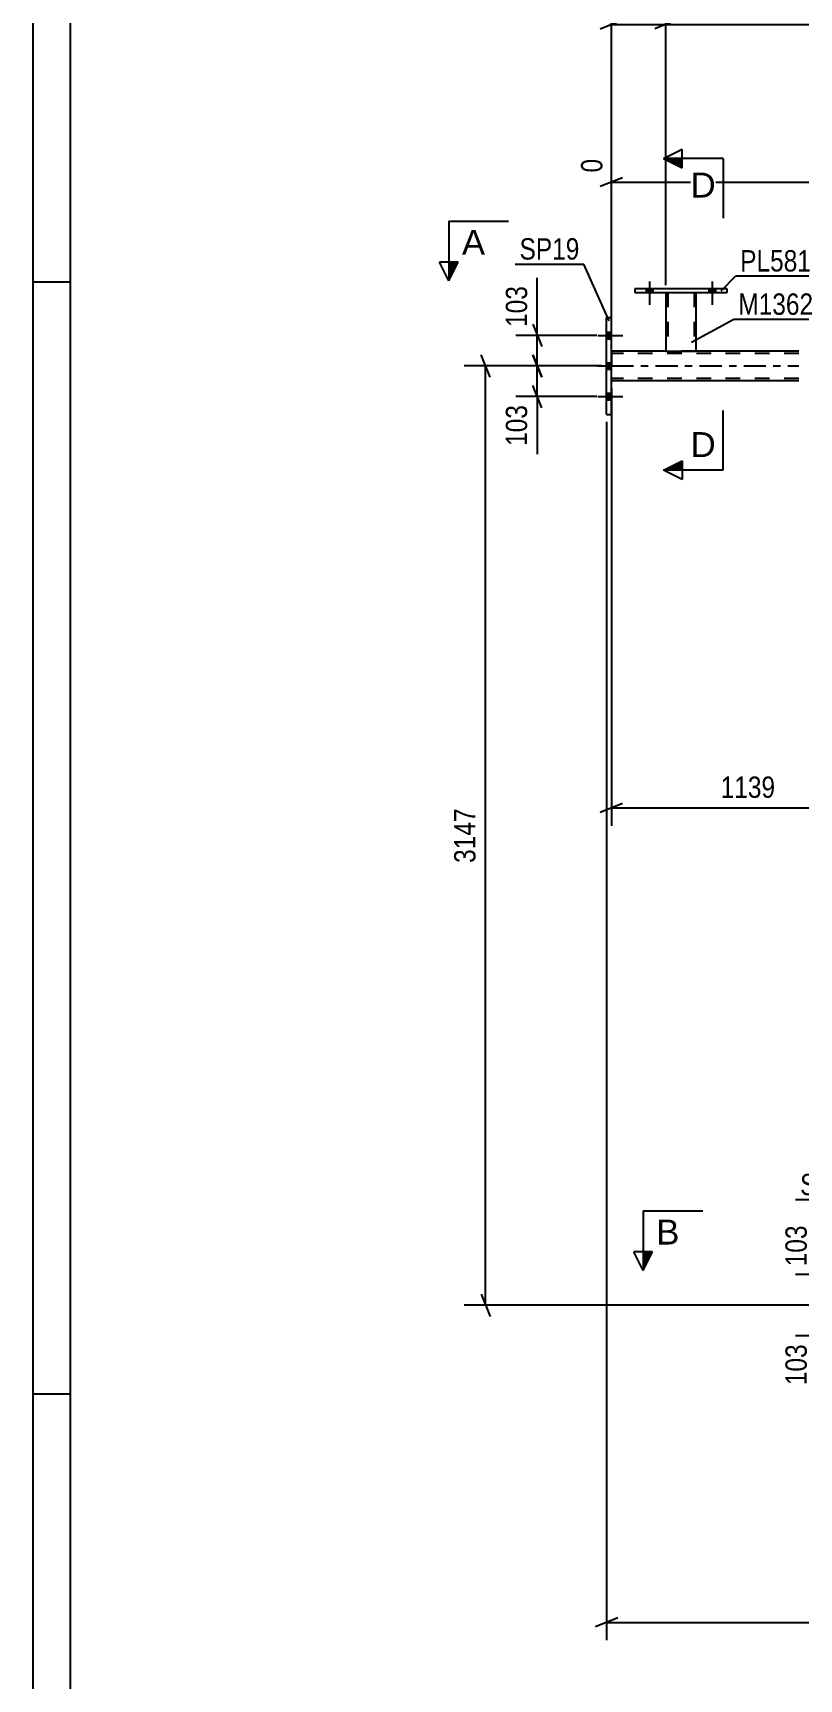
# Model space of a CAD drawing. Header units: millimetres. Extents: x -78 to 763, y -436 to 158.
# Drawn here: x -77.6 to 25.2, y -176 to 44.6 of the extents above; entities that cross this region are included whole.
import ezdxf

# ---------------------------------------------------------------- set-up
doc = ezdxf.new("R2010")
doc.units = ezdxf.units.MM
doc.linetypes.add('DXK_LINE_DOT2', pattern=[3.9198, 1.9599, -1.9599])
doc.linetypes.add('DXK_LINE_DOT3', pattern=[5.9187, 2.979, -0.9799, 0.9799, -0.9799])
doc.styles.add('Arial', font='ARIAL.TTF', dxfattribs={"height": 0.2})
doc.styles.add('Arial Narrow', font='ARIALN.TTF', dxfattribs={"height": 0.2})

# ---------------------------------------------------------------- blocks, each defined once
blk = doc.blocks.new('Unknown-814184979-1135')
at = {"color": 5, "linetype": 'Continuous'}
for p, q in [((-77.57, 158.21), (-77.57, -435.79)), ((-72.57, 153.21), (-72.57, -430.79)), ((-72.57, 11.21), (-77.57, 11.21)), ((-72.57, -137.79), (-77.57, -137.79))]:
    blk.add_line(p, q, dxfattribs=at)
blk = doc.blocks.new('Bolt-814184979-3464 - 3452')
at = {"linetype": 'Continuous'}
for points in [[(4.69, 9.84), (5.57, 9.84), (5.57, 10.32), (4.69, 10.32)], [(13.09, 9.84), (13.97, 9.84), (13.97, 10.32), (13.09, 10.32)]]:
    blk.add_hatch(color=1, dxfattribs=at).paths.add_polyline_path(points)
at = {"color": 1, "linetype": 'Continuous'}
for p, q in [((5.13, 11.32), (5.13, 8.2)), ((13.53, 11.32), (13.53, 8.2)), ((4.69, 10.32), (4.69, 9.84)), ((5.57, 10.32), (5.57, 9.84)), ((13.09, 10.32), (13.09, 9.84)), ((13.97, 10.32), (13.97, 9.84))]:
    blk.add_line(p, q, dxfattribs=at)
blk = doc.blocks.new('Bolt-814184979-3465 - 3452')
at = {"linetype": 'Continuous'}
for points in [[(4.69, 9.84), (5.57, 9.84), (5.57, 10.32), (4.69, 10.32)], [(13.09, 9.84), (13.97, 9.84), (13.97, 10.32), (13.09, 10.32)]]:
    blk.add_hatch(color=1, dxfattribs=at).paths.add_polyline_path(points)
at = {"color": 1, "linetype": 'Continuous'}
for p, q in [((5.13, 11.32), (5.13, 8.2)), ((13.53, 11.32), (13.53, 8.2)), ((4.69, 10.32), (4.69, 9.84)), ((5.57, 10.32), (5.57, 9.84)), ((13.09, 10.32), (13.09, 9.84)), ((13.97, 10.32), (13.97, 9.84))]:
    blk.add_line(p, q, dxfattribs=at)
blk = doc.blocks.new('Part-814184979-3542 - 3452')
at = {"color": 2, "linetype": 'Continuous'}
for p, q in [((3.13, 10.32), (3.13, 9.84)), ((15.53, 10.32), (3.13, 10.32)), ((3.13, 9.84), (15.53, 9.84)), ((15.53, 9.84), (15.53, 10.32))]:
    blk.add_line(p, q, dxfattribs=at)
blk = doc.blocks.new('Part-814184979-3547 - 3452')
at = {"color": 2, "linetype": 'Continuous'}
for p, q in [((7.33, 9.84), (7.33, 2)), ((11.33, 9.84), (11.33, 2)), ((7.33, 2), (11.33, 2))]:
    blk.add_line(p, q, dxfattribs=at)
at = {"color": 7, "linetype": 'DXK_LINE_DOT2'}
for p, q in [((7.33, 9.84), (11.33, 9.84)), ((7.33, 9.84), (7.33, 9.84)), ((7.33, 9.84), (7.33, 9.84)), ((7.57, 9.84), (7.57, 2)), ((11.09, 9.84), (11.09, 2)), ((11.33, 9.84), (11.33, 9.84)), ((11.33, 9.84), (11.33, 9.84)), ((11.03, 2), (11.07, 2)), ((11.03, 2), (11.07, 2)), ((11.07, 2), (11.09, 2)), ((11.07, 2), (11.09, 2))]:
    blk.add_line(p, q, dxfattribs=at)
blk = doc.blocks.new('Bolt-814184979-3637 - 3452')
at = {"linetype": 'Continuous'}
for points in [[(0, 3.66), (0, 4.54), (-0.64, 4.54), (-0.64, 3.66)], [(0, 3.66), (0, 4.54), (-0.64, 4.54), (-0.64, 3.66)], [(0, 3.66), (0, 4.54), (-0.64, 4.54), (-0.64, 3.66)], [(0, -0.44), (0, 0.44), (-0.64, 0.44), (-0.64, -0.44)], [(0, -0.44), (0, 0.44), (-0.64, 0.44), (-0.64, -0.44)], [(0, -4.54), (0, -3.66), (-0.64, -3.66), (-0.64, -4.54)], [(0, -4.54), (0, -3.66), (-0.64, -3.66), (-0.64, -4.54)], [(0, -4.54), (0, -3.66), (-0.64, -3.66), (-0.64, -4.54)]]:
    blk.add_hatch(color=1, dxfattribs=at).paths.add_polyline_path(points)
at = {"color": 1, "linetype": 'Continuous'}
for p, q in [((-0.64, 4.54), (0, 4.54)), ((-0.64, 4.54), (0, 4.54)), ((-0.64, 4.54), (0, 4.54)), ((-1.8, 4.1), (1.52, 4.1)), ((-1.8, 4.1), (1.52, 4.1)), ((-1.8, 4.1), (1.52, 4.1)), ((-0.64, 3.66), (0, 3.66)), ((-0.64, 3.66), (0, 3.66)), ((-0.64, 3.66), (0, 3.66)), ((-1.8, 0), (1.52, 0)), ((-1.8, 0), (1.52, 0)), ((-0.64, 0.44), (0, 0.44)), ((-0.64, 0.44), (0, 0.44)), ((-0.64, -0.44), (0, -0.44)), ((-0.64, -0.44), (0, -0.44)), ((-1.8, -4.1), (1.52, -4.1)), ((-1.8, -4.1), (1.52, -4.1)), ((-1.8, -4.1), (1.52, -4.1)), ((-0.64, -3.66), (0, -3.66)), ((-0.64, -3.66), (0, -3.66)), ((-0.64, -3.66), (0, -3.66)), ((-0.64, -4.54), (0, -4.54)), ((-0.64, -4.54), (0, -4.54)), ((-0.64, -4.54), (0, -4.54))]:
    blk.add_line(p, q, dxfattribs=at)
blk = doc.blocks.new('Part-814184979-3752 - 3452')
at = {"color": 2, "linetype": 'Continuous'}
for p, q in [((7.33, 2), (0, 2)), ((25.13, 2), (11.33, 2)), ((25.13, -2), (0, -2))]:
    blk.add_line(p, q, dxfattribs=at)
at = {"color": 7, "linetype": 'DXK_LINE_DOT2'}
for p, q in [((0, 2), (0, -2)), ((25.13, 1.68), (0, 1.68)), ((11.33, 2), (7.33, 2)), ((25.13, -1.68), (0, -1.68))]:
    blk.add_line(p, q, dxfattribs=at)
at = {"color": 7, "linetype": 'DXK_LINE_DOT3'}
blk.add_line((0, 0), (25.13, 0), dxfattribs=at)
blk = doc.blocks.new('Part-814184979-3887 - 3452')
at = {"color": 2, "linetype": 'Continuous'}
for p, q in [((-0.64, -6.5), (-0.64, 6.5)), ((-0.64, 6.5), (0, 6.5)), ((0, -6.5), (0, 6.5)), ((-0.64, -6.5), (0, -6.5))]:
    blk.add_line(p, q, dxfattribs=at)
blk = doc.blocks.new('StraightDimension-814184979-11892 - 3452')
at = {"color": 7, "linetype": 'Continuous'}
for p, q in [((7.33, 10.84), (7.33, 57.06)), ((49.47, 10.84), (49.47, 54.38)), ((8.83, 46.37), (5.83, 45.17)), ((47.97, 45.17), (50.97, 46.37)), ((7.33, 45.77), (49.47, 45.77))]:
    blk.add_line(p, q, dxfattribs=at)
at = {"color": 0, "linetype": 'Continuous'}
blk.add_wipeout([(48.87, 54.98), (44.67, 54.98), (44.67, 46.47), (48.87, 46.47)], dxfattribs=at)
at = {"color": 0}
blk.add_wipeout([(32.65, 46.52), (32.65, 50.72), (24.14, 50.72), (24.14, 46.52)], dxfattribs=at)
at = {"color": 3, "linetype": 'Continuous', "style": 'Arial Narrow'}
blk.add_text('1460', height=2.863, rotation=90.0002, dxfattribs=at).set_placement((48.27, 47.07))
at = {"color": 3, "style": 'Arial Narrow'}
blk.add_text('1277', height=2.863, dxfattribs=at).set_placement((24.74, 47.12))
blk = doc.blocks.new('StraightDimension-814184979-4540 - 3452')
at = {"color": 7, "linetype": 'Continuous'}
for p, q in [((-0.64, -7.5), (-0.64, -170.75)), ((0.86, -167.75), (-2.14, -168.95)), ((-0.64, -168.35), (662.35, -168.35))]:
    blk.add_line(p, q, dxfattribs=at)
blk = doc.blocks.new('StraightDimension-814184979-4114 - 3452')
at = {"color": 7, "linetype": 'Continuous'}
for p, q in [((-1.32, 0), (-12.79, 0)), ((-10.54, 1.5), (-9.34, -1.5)), ((-9.94, -4.1), (-9.94, 0)), ((-1.93, -4.1), (-12.79, -4.1)), ((-9.34, -5.6), (-10.54, -2.6))]:
    blk.add_line(p, q, dxfattribs=at)
at = {"color": 0}
blk.add_wipeout([(-10.69, -4.63), (-14.89, -4.63), (-14.89, -11.31), (-10.69, -11.31)], dxfattribs=at)
at = {"color": 7, "linetype": 'Continuous'}
blk.add_line((-9.94, -4.1), (-9.94, -11.83), dxfattribs=at)
blk.add_line((-9.94, -4.1), (-9.94, -11.83), dxfattribs=at)
at = {"color": 3, "style": 'Arial Narrow'}
blk.add_text('103', height=2.863, rotation=90.0002, dxfattribs=at).set_placement((-11.29, -10.71))
blk = doc.blocks.new('StraightDimension-814184979-4127 - 3452')
at = {"color": 7, "linetype": 'Continuous'}
for p, q in [((-10.54, 5.6), (-9.34, 2.6)), ((-1.93, 4.1), (-12.79, 4.1)), ((-9.94, 0), (-9.94, 4.1)), ((-1.32, 0), (-12.79, 0)), ((-9.34, -1.5), (-10.54, 1.5))]:
    blk.add_line(p, q, dxfattribs=at)
at = {"color": 0}
blk.add_wipeout([(-10.69, 11.31), (-14.89, 11.31), (-14.89, 4.62), (-10.69, 4.62)], dxfattribs=at)
at = {"color": 7, "linetype": 'Continuous'}
blk.add_line((-9.94, 4.1), (-9.94, 11.83), dxfattribs=at)
blk.add_line((-9.94, 4.1), (-9.94, 11.83), dxfattribs=at)
at = {"color": 3, "style": 'Arial Narrow'}
blk.add_text('103', height=2.863, rotation=90.0002, dxfattribs=at).set_placement((-11.29, 5.23))
blk = doc.blocks.new('StraightDimension-814184979-4141 - 3452')
at = {"color": 7, "linetype": 'Continuous'}
for p, q in [((26.96, -124.36), (28.16, -127.36)), ((34.99, -125.86), (24.71, -125.86)), ((27.56, -129.96), (27.56, -125.86)), ((34.99, -129.96), (24.71, -129.96)), ((28.16, -131.46), (26.96, -128.46))]:
    blk.add_line(p, q, dxfattribs=at)
at = {"color": 0}
blk.add_wipeout([(26.81, -130.49), (22.61, -130.49), (22.61, -137.17), (26.81, -137.17)], dxfattribs=at)
at = {"color": 7, "linetype": 'Continuous'}
blk.add_line((27.56, -129.96), (27.56, -137.69), dxfattribs=at)
blk.add_line((27.56, -129.96), (27.56, -137.69), dxfattribs=at)
at = {"color": 3, "style": 'Arial Narrow'}
blk.add_text('103', height=2.863, rotation=90.0002, dxfattribs=at).set_placement((26.21, -136.57))
blk = doc.blocks.new('StraightDimension-814184979-4149 - 3452')
at = {"color": 7, "linetype": 'Continuous'}
for p, q in [((26.96, -120.26), (28.16, -123.26)), ((34.99, -121.76), (24.71, -121.76)), ((27.56, -125.86), (27.56, -121.76)), ((28.16, -127.36), (26.96, -124.36)), ((34.99, -125.86), (24.71, -125.86))]:
    blk.add_line(p, q, dxfattribs=at)
at = {"color": 0}
blk.add_wipeout([(26.81, -114.55), (22.61, -114.55), (22.61, -121.24), (26.81, -121.24)], dxfattribs=at)
at = {"color": 7, "linetype": 'Continuous'}
blk.add_line((27.56, -121.76), (27.56, -114.03), dxfattribs=at)
blk.add_line((27.56, -121.76), (27.56, -114.03), dxfattribs=at)
at = {"color": 3, "style": 'Arial Narrow'}
blk.add_text('103', height=2.863, rotation=90.0002, dxfattribs=at).set_placement((26.21, -120.64))
blk = doc.blocks.new('StraightDimension-814184979-4206 - 3452')
at = {"color": 7, "linetype": 'Continuous'}
for p, q in [((0, -3), (0, -61.62)), ((36.63, -122.22), (36.63, -56.37)), ((1.5, -58.62), (-1.5, -59.82)), ((0, -59.22), (36.63, -59.22)), ((35.13, -59.82), (38.13, -58.62))]:
    blk.add_line(p, q, dxfattribs=at)
at = {"color": 0}
blk.add_wipeout([(22.57, -58.47), (22.57, -54.27), (14.06, -54.27), (14.06, -58.47)], dxfattribs=at)
at = {"color": 3, "style": 'Arial Narrow'}
blk.add_text('1139', height=2.863, dxfattribs=at).set_placement((14.66, -57.87))
blk = doc.blocks.new('StraightDimension-814184979-4217 - 3452')
at = {"color": 7, "linetype": 'Continuous'}
for p, q in [((70.64, -1), (70.64, 33.25)), ((0, 7.5), (0, 27.76)), ((1.5, 25.23), (-1.5, 24.03)), ((0, 24.63), (70.64, 24.63)), ((69.14, 24.03), (72.14, 25.23))]:
    blk.add_line(p, q, dxfattribs=at)
at = {"color": 0, "linetype": 'Continuous'}
for points in [[(70.04, 33.85), (65.84, 33.85), (65.84, 25.33), (70.04, 25.33)], [(-0.6, 28.36), (-4.8, 28.36), (-4.8, 25.33), (-0.6, 25.33)]]:
    blk.add_wipeout(points, dxfattribs=at)
at = {"color": 0}
blk.add_wipeout([(39.58, 25.38), (39.58, 29.58), (31.06, 29.58), (31.06, 25.38)], dxfattribs=at)
at = {"color": 3, "linetype": 'Continuous', "style": 'Arial Narrow'}
for s, height, p in [('1990', 2.863, (69.44, 25.93)), ('0', 2.86, (-1.2, 25.93))]:
    blk.add_text(s, height=height, rotation=90.0002, dxfattribs=at).set_placement(p)
at = {"color": 3, "style": 'Arial Narrow'}
blk.add_text('1990', height=2.863, dxfattribs=at).set_placement((31.66, 25.98))
blk = doc.blocks.new('StraightDimension-814184979-4867 - 3452')
at = {"color": 7, "linetype": 'Continuous'}
for p, q in [((-16.27, -1.5), (-17.47, 1.5)), ((-1.64, 0), (-19.72, 0)), ((-16.87, -125.86), (-16.87, 0)), ((-17.47, -124.36), (-16.27, -127.36)), ((34.99, -125.86), (-19.72, -125.86))]:
    blk.add_line(p, q, dxfattribs=at)
at = {"color": 0}
blk.add_wipeout([(-17.62, -58.67), (-21.82, -58.67), (-21.82, -67.19), (-17.62, -67.19)], dxfattribs=at)
at = {"color": 3, "style": 'Arial Narrow'}
blk.add_text('3147', height=2.863, rotation=90.0002, dxfattribs=at).set_placement((-18.22, -66.59))
blk = doc.blocks.new('StraightDimension-814184979-11893 - 3452')
at = {"color": 7, "linetype": 'Continuous'}
for p, q in [((7.33, 10.84), (7.33, 57.06)), ((0, 3), (0, 48.9)), ((-1.5, 45.17), (1.5, 46.37)), ((8.83, 46.37), (5.83, 45.17)), ((0, 45.77), (7.33, 45.77))]:
    blk.add_line(p, q, dxfattribs=at)
at = {"color": 0}
blk.add_wipeout([(7.01, 46.52), (7.01, 50.72), (0.32, 50.72), (0.32, 46.52)], dxfattribs=at)
at = {"color": 0, "linetype": 'Continuous'}
for points in [[(6.73, 57.66), (2.53, 57.66), (2.53, 50.97), (6.73, 50.97)], [(-0.6, 49.5), (-4.8, 49.5), (-4.8, 46.47), (-0.6, 46.47)]]:
    blk.add_wipeout(points, dxfattribs=at)
at = {"color": 3, "linetype": 'Continuous', "style": 'Arial Narrow'}
for s, height, p in [('183', 2.863, (6.13, 51.57)), ('0', 2.86, (-1.2, 47.07))]:
    blk.add_text(s, height=height, rotation=90.0002, dxfattribs=at).set_placement(p)
at = {"color": 3, "style": 'Arial Narrow'}
blk.add_text('183', height=2.863, dxfattribs=at).set_placement((0.92, 47.12))
blk = doc.blocks.new('Mark-814184979-3538 - 3452')
at = {"color": 0}
blk.add_wipeout([(26.79, 12.66), (26.79, 15.66), (17.28, 15.66), (17.28, 12.66)], dxfattribs=at)
blk.add_wipeout([(26.79, 12.66), (26.79, 15.66), (17.28, 15.66), (17.28, 12.66)], dxfattribs=at)
at = {"color": 30, "linetype": 'Continuous'}
for p, q in [((14.74, 10.06), (16.68, 12.06)), ((16.68, 12.06), (27.39, 12.06))]:
    blk.add_line(p, q, dxfattribs=at)
at = {"color": 3, "style": 'Arial Narrow'}
blk.add_text('PL581', height=2.863, dxfattribs=at).set_placement((17.28, 12.66))
blk = doc.blocks.new('Mark-814184979-3543 - 3452')
at = {"color": 0}
blk.add_wipeout([(27.08, 6.86), (27.08, 9.86), (17.03, 9.86), (17.03, 6.86)], dxfattribs=at)
blk.add_wipeout([(27.08, 6.86), (27.08, 9.86), (17.03, 9.86), (17.03, 6.86)], dxfattribs=at)
at = {"color": 30, "linetype": 'Continuous'}
for p, q in [((10.73, 3.19), (16.43, 6.26)), ((16.43, 6.26), (27.68, 6.26))]:
    blk.add_line(p, q, dxfattribs=at)
at = {"color": 3, "style": 'Arial Narrow'}
blk.add_text('M1362', height=2.863, dxfattribs=at).set_placement((17.03, 6.86))
blk = doc.blocks.new('Mark-814184979-3764 - 3452')
at = {"color": 0}
blk.add_wipeout([(33.36, -111.11), (33.36, -108.11), (25.32, -108.11), (25.32, -111.11)], dxfattribs=at)
blk.add_wipeout([(33.36, -111.11), (33.36, -108.11), (25.32, -108.11), (25.32, -111.11)], dxfattribs=at)
at = {"color": 30, "linetype": 'Continuous'}
for p in [(24.72, -111.71), (36.34, -120.49)]:
    blk.add_line(p, (33.96, -111.71), dxfattribs=at)
at = {"color": 3, "style": 'Arial Narrow'}
blk.add_text('SP19', height=2.863, dxfattribs=at).set_placement((25.32, -111.11))
blk = doc.blocks.new('Mark-814184979-3883 - 3452')
at = {"color": 0}
blk.add_wipeout([(-4.27, 14.26), (-4.27, 17.26), (-12.31, 17.26), (-12.31, 14.26)], dxfattribs=at)
blk.add_wipeout([(-4.27, 14.26), (-4.27, 17.26), (-12.31, 17.26), (-12.31, 14.26)], dxfattribs=at)
at = {"color": 30, "linetype": 'Continuous'}
for p in [(-12.91, 13.66), (-0.28, 6.06)]:
    blk.add_line(p, (-3.67, 13.66), dxfattribs=at)
at = {"color": 3, "style": 'Arial Narrow'}
blk.add_text('SP19', height=2.863, dxfattribs=at).set_placement((-12.31, 14.26))
blk = doc.blocks.new('SectionMark-814184979-5179 - 3452')
at = {"color": 6, "linetype": 'Continuous'}
for p, q in [((-21.79, 19.4), (-21.79, 11.4)), ((-21.79, 11.4), (-23.04, 13.9))]:
    blk.add_line(p, q, dxfattribs=at)
at = {"color": 0, "linetype": 'Continuous'}
blk.add_wipeout([(-16.93, 14.9), (-16.93, 18.4), (-20.04, 18.4), (-20.04, 14.9)], dxfattribs=at)
at = {"linetype": 'Continuous'}
blk.add_hatch(color=6, dxfattribs=at).paths.add_polyline_path([(-21.79, 13.9), (-20.54, 13.9), (-21.79, 11.4)])
at = {"color": 6, "linetype": 'Continuous'}
for p, q in [((-21.79, 19.4), (-13.79, 19.4)), ((-20.54, 13.9), (-23.04, 13.9)), ((-21.79, 11.4), (-20.54, 13.9))]:
    blk.add_line(p, q, dxfattribs=at)
at = {"color": 3, "linetype": 'Continuous', "style": 'Arial'}
blk.add_text('A', height=3.34, dxfattribs=at).set_placement((-20.04, 14.9))
blk = doc.blocks.new('SectionMark-814184979-5185 - 3452')
at = {"color": 6, "linetype": 'Continuous'}
for p, q in [((4.27, -113.22), (4.27, -121.22)), ((4.27, -121.22), (3.02, -118.72))]:
    blk.add_line(p, q, dxfattribs=at)
at = {"color": 0, "linetype": 'Continuous'}
blk.add_wipeout([(9.13, -117.72), (9.13, -114.22), (6.02, -114.22), (6.02, -117.72)], dxfattribs=at)
at = {"linetype": 'Continuous'}
blk.add_hatch(color=6, dxfattribs=at).paths.add_polyline_path([(4.27, -118.72), (5.52, -118.72), (4.27, -121.22)])
at = {"color": 6, "linetype": 'Continuous'}
for p, q in [((4.27, -113.22), (12.27, -113.22)), ((5.52, -118.72), (3.02, -118.72)), ((4.27, -121.22), (5.52, -118.72))]:
    blk.add_line(p, q, dxfattribs=at)
at = {"color": 3, "linetype": 'Continuous', "style": 'Arial'}
blk.add_text('B', height=3.34, dxfattribs=at).set_placement((6.02, -117.72))
blk = doc.blocks.new('SectionMark-814184979-5187 - 3452')
at = {"linetype": 'Continuous'}
for points in [[(9.5, 27.82), (9.5, 26.57), (7, 27.82)], [(9.5, -12.7), (9.5, -13.95), (7, -13.95)]]:
    blk.add_hatch(color=6, dxfattribs=at).paths.add_polyline_path(points)
at = {"color": 6, "linetype": 'Continuous'}
for p, q in [((7, 27.82), (9.5, 29.07)), ((9.5, 26.57), (9.5, 29.07)), ((15, 27.82), (7, 27.82)), ((7, 27.82), (9.5, 26.57)), ((7, -13.95), (9.5, -12.7)), ((9.5, -12.7), (9.5, -15.2)), ((15, -13.95), (7, -13.95)), ((9.5, -15.2), (7, -13.95))]:
    blk.add_line(p, q, dxfattribs=at)
at = {"color": 0, "linetype": 'Continuous'}
for points in [[(14, 22.57), (14, 26.07), (10.63, 26.07), (10.63, 22.57)], [(14, -12.2), (14, -8.7), (10.63, -8.7), (10.63, -12.2)]]:
    blk.add_wipeout(points, dxfattribs=at)
at = {"color": 6, "linetype": 'Continuous'}
for p, q in [((15, 27.82), (15, 19.82)), ((15, -13.95), (15, -5.95))]:
    blk.add_line(p, q, dxfattribs=at)
at = {"color": 3, "linetype": 'Continuous', "style": 'Arial'}
for p in [(10.63, 22.57), (10.63, -12.2)]:
    blk.add_text('D', height=3.34, dxfattribs=at).set_placement(p)

msp = doc.modelspace()

# ---------------------------------------------------------------- block references
for name in ['Unknown-814184979-1135', 'Bolt-814184979-3464 - 3452', 'Bolt-814184979-3465 - 3452', 'Part-814184979-3542 - 3452', 'Part-814184979-3547 - 3452', 'Bolt-814184979-3637 - 3452', 'Part-814184979-3887 - 3452', 'Part-814184979-3752 - 3452']:
    msp.add_blockref(name, (0, 0))

# ---------------------------------------------------------------- next in the draw order: block references
for name in ['StraightDimension-814184979-11892 - 3452', 'StraightDimension-814184979-4540 - 3452']:
    msp.add_blockref(name, (0, 0))

# ---------------------------------------------------------------- next in the draw order: block references
for name in ['StraightDimension-814184979-4114 - 3452', 'StraightDimension-814184979-4141 - 3452']:
    msp.add_blockref(name, (0, 0))

# ---------------------------------------------------------------- next in the draw order: block references
for name in ['StraightDimension-814184979-4127 - 3452', 'StraightDimension-814184979-4149 - 3452']:
    msp.add_blockref(name, (0, 0))

# ---------------------------------------------------------------- next in the draw order: block references
for name in ['StraightDimension-814184979-4217 - 3452', 'StraightDimension-814184979-4206 - 3452']:
    msp.add_blockref(name, (0, 0))

# ---------------------------------------------------------------- next in the draw order: block references
for name in ['StraightDimension-814184979-11893 - 3452', 'Mark-814184979-3538 - 3452', 'StraightDimension-814184979-4867 - 3452']:
    msp.add_blockref(name, (0, 0))

# ---------------------------------------------------------------- next in the draw order: block references
for name in ['Mark-814184979-3883 - 3452', 'Mark-814184979-3543 - 3452', 'Mark-814184979-3764 - 3452']:
    msp.add_blockref(name, (0, 0))

# ---------------------------------------------------------------- next in the draw order: block references
for name in ['SectionMark-814184979-5179 - 3452', 'SectionMark-814184979-5185 - 3452']:
    msp.add_blockref(name, (0, 0))

# ---------------------------------------------------------------- next in the draw order: block references
msp.add_blockref('SectionMark-814184979-5187 - 3452', (0, 0))

doc.saveas('drawing.dxf')
